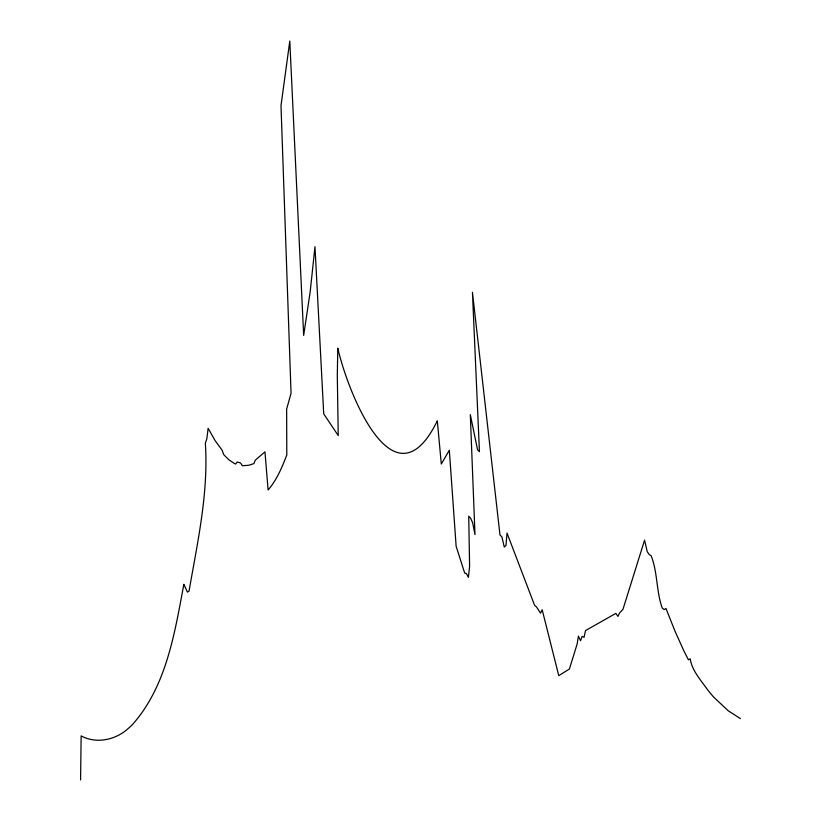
<?xml version="1.0" encoding="UTF-8"?>
<svg xmlns="http://www.w3.org/2000/svg" width="821" height="821" viewBox="0 0 821 821"><rect width="100%" height="100%" fill="white"/><g stroke="black" fill="none" stroke-linecap="round" stroke-linejoin="round"><path stroke-width="1.23" d="M80.581 779.95L81.146 735.883C96.201 744.134 115.309 740.039 127.768 728.904A75.06 69.282 -88.5 0 0 132.571 724.42C166.509 686.171 174.74 632.817 183.853 584.306L187.414 592.105L189.035 591.161C197.42 542.702 208.626 493.216 205.353 443.135L206.851 438.722L208.134 428.264L215.071 440.59L222.009 450.052L223.835 454.824L228.905 459.791L234.006 463.239L235.617 464.07L237.207 461.997L240.574 462.962L242.339 465.764L248.907 465.24L253.863 463.619L255.321 460.14L264.967 451.858L268.108 490.004C276.851 479.885 282.034 467.354 286.796 455.019L286.642 409.084L291.055 393.269L280.998 105.642L289.792 41.05L303.667 335.43L310.174 291.835L314.977 246.68L323.72 413.846L338.231 435.561L337.298 375.248L337.8 348.104C346.78 388.774 393.28 511.267 437.316 420.814L441.298 464.009L449.333 450.257L456.127 546.242L464.686 573.089L466.4 573.479L468.401 577.379L469.602 566.336L468.729 516.224L470.618 518.215L472.65 522.782L474.99 534.635L470.31 414.636L477.555 449.754L479.443 451.704L472.444 292.286L499.989 534.964L501.898 536.852L504.279 547.053L505.993 545.452L507.019 533.075L534.594 605.303L536.513 606.945L540.546 613.164L542.178 609.757L558.762 675.652L569.384 669.043L577.142 644.023L578.425 636.131L580.56 640.708L582.151 636.337L584.07 637.312L585.517 630.579L615.863 613.39L617.936 616.427L619.588 612.959L622.995 609.254L644.577 540.136L647.225 551.65L649.308 554.657L651.166 555.766C657.744 572.606 656.225 591.325 662.239 608.084L664.24 609.623L665.964 608.464L675.139 631.513L684.026 651.207L688.45 659.848L690.204 658.801C691.929 670.593 700.857 680.209 707.64 689.845A135.752 129.472 26.6 0 0 713.972 697.388L728.289 710.832L740.419 718.591"/></g></svg>
